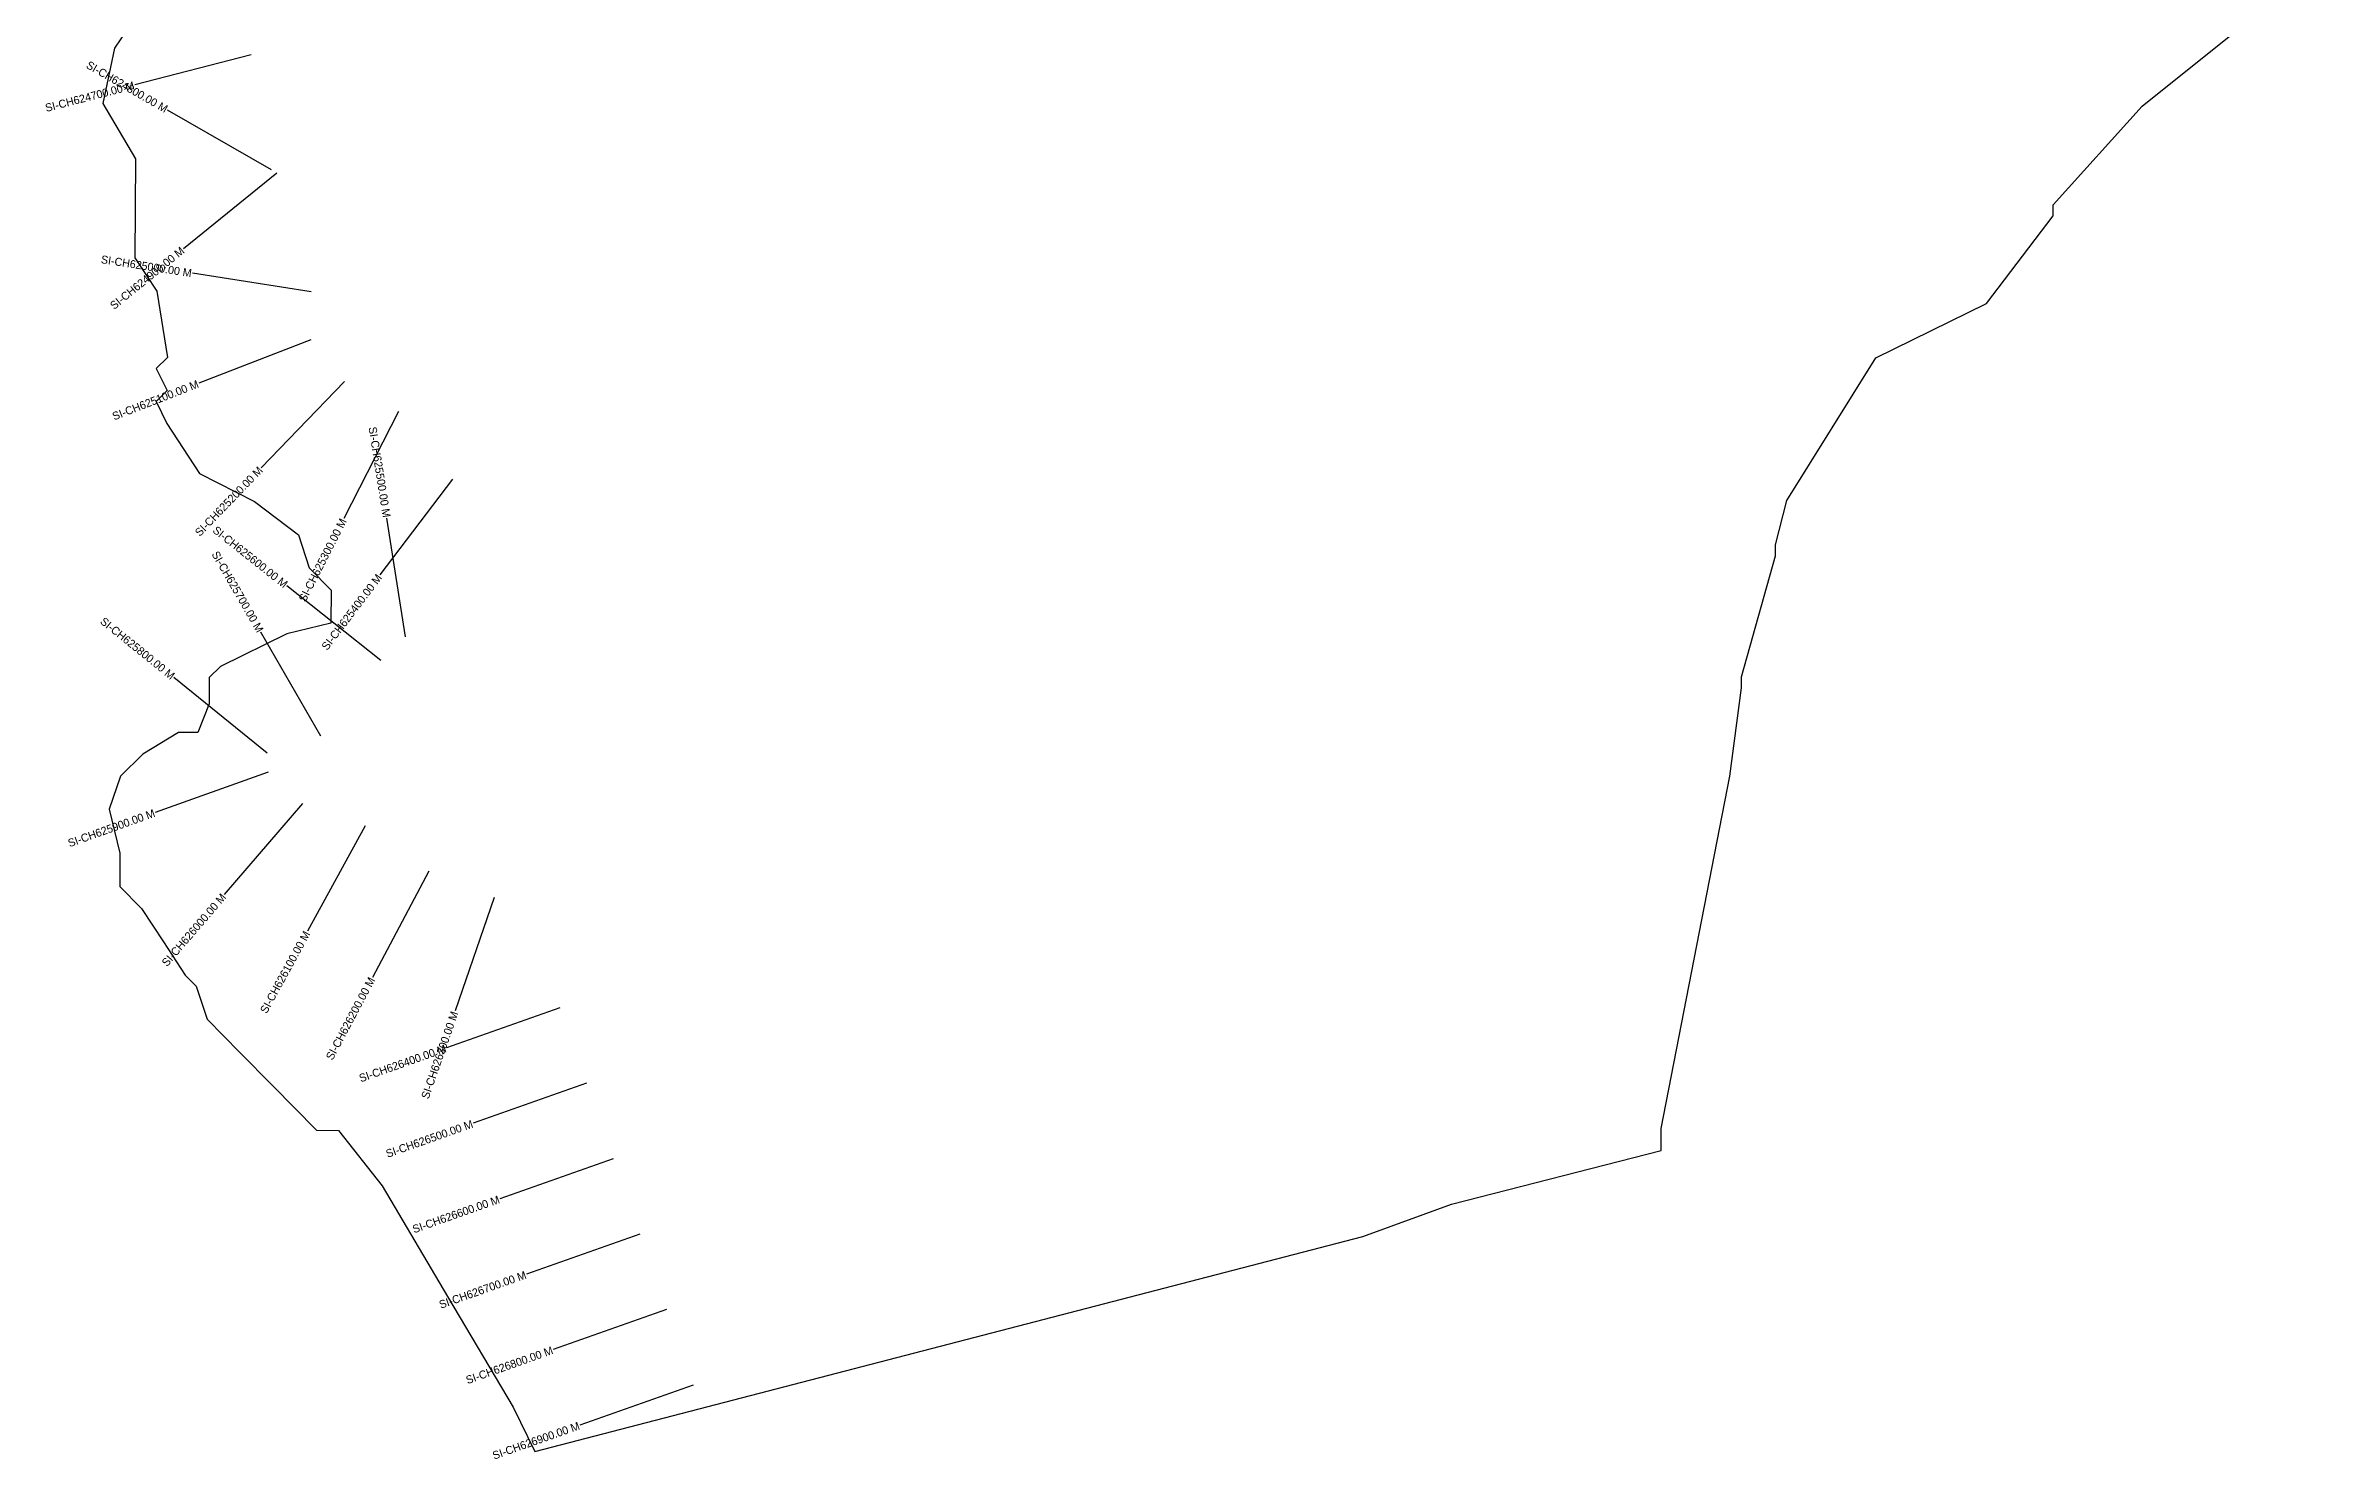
# Model space of a CAD drawing. Header units: metres. Extents: x 325273 to 328985, y 1812841 to 1816587.
# Drawn here: x 325273 to 328115, y 1812841 to 1814608 of the extents above; entities that cross this region are included whole.
import ezdxf
from ezdxf.enums import TextEntityAlignment as Align

# ---------------------------------------------------------------- set-up
doc = ezdxf.new("R2010")
doc.units = ezdxf.units.M
for name, color, linetype in [('CS', 134, 'Continuous'), ('CSMark', 6, 'Continuous'), ('VILLAGE BOUNDRY', 10, 'Continuous')]:
    doc.layers.add(name, color=color, linetype=linetype)

msp = doc.modelspace()

# ---------------------------------------------------------------- linework, layer by layer
at = {"layer": 'CS'}
for p, q in [((325529.6, 1814596.1), (325384.4, 1814558.4)), ((325555.2, 1814452.1), (325425.1, 1814526.9)), ((325561.7, 1814448), (325445.1, 1814353.6)), ((325604.6, 1814300), (325456.4, 1814323)), ((325604.3, 1814239.9), (325464.5, 1814185.6)), ((325646.5, 1814187.8), (325542.3, 1814079.9)), ((325713.8, 1814150.2), (325645.6, 1814016.6)), ((325781.4, 1814065.6), (325690.7, 1813946.1)), ((325722.8, 1813868.9), (325699.4, 1814017.1)), ((325691.8, 1813839), (325574.3, 1813932.3)), ((325617, 1813744.7), (325542, 1813874.6)), ((325549.8, 1813723.6), (325433.1, 1813817.8)), ((325551.1, 1813699.8), (325409.9, 1813649.3)), ((325594, 1813660.5), (325496.2, 1813546.8)), ((325672.2, 1813632.4), (325600.2, 1813500.8)), ((325751.7, 1813575.8), (325681.3, 1813443.3)), ((325833.6, 1813543), (325784.6, 1813401.3)), ((325915.5, 1813405.2), (325774.1, 1813355.2)), ((325948.8, 1813310.9), (325807.4, 1813260.9)), ((325982.2, 1813216.7), (325840.7, 1813166.7)), ((326015.5, 1813122.4), (325874.1, 1813072.4)), ((326048.8, 1813028.1), (325907.4, 1812978.1)), ((326082.2, 1812933.8), (325940.7, 1812883.8))]:
    msp.add_line(p, q, dxfattribs=at)
at = {"layer": 'VILLAGE BOUNDRY', "flags": 128}
msp.add_lwpolyline([(325414.4, 1814686.4), (325358.8, 1814604.1), (325344.5, 1814535.3), (325385.4, 1814466.1), (325384.5, 1814342.1), (325411.8, 1814300.6), (325425.1, 1814217.9), (325411.2, 1814204.2), (325424.8, 1814176.6), (325410.9, 1814162.8), (325424.5, 1814135.2), (325465.3, 1814073), (325534, 1814038), (325588.9, 1813996.3), (325602.4, 1813954.9), (325629.8, 1813927.2), (325629.5, 1813885.8), (325574.3, 1813872.4), (325491.3, 1813831.6), (325477.5, 1813818), (325477.2, 1813784.9), (325463.2, 1813749.2), (325438.8, 1813749.3), (325394.2, 1813722.1), (325366.4, 1813694.7), (325352.4, 1813653.5), (325365.8, 1813598.3), (325365.5, 1813556.9), (325392.9, 1813529.2), (325420.1, 1813487.7), (325447.4, 1813446.1), (325461.1, 1813432.3), (325474.6, 1813390.9), (325515.6, 1813349.3), (325556.7, 1813307.6), (325611.4, 1813252.2), (325639, 1813252), (325693.6, 1813182.7), (325775.4, 1813044.4), (325857.1, 1812906.1), (325884.3, 1812850.7), (326919.4, 1813119.4), (327029.9, 1813159.9), (327292.1, 1813227.1), (327292.3, 1813254.6), (327377.9, 1813694.6), (327392.5, 1813805), (327392.6, 1813818.8), (327434.9, 1813970.1), (327435, 1813983.9), (327449.2, 1814038.9), (327560.6, 1814217.3), (327698.9, 1814285.2), (327782.2, 1814394.9), (327782.3, 1814408.6), (327893.4, 1814531.9), (328115, 1814709.5)], dxfattribs=at)

# ---------------------------------------------------------------- texts
at = {"layer": 'CSMark'}
for s, rotation, p in [('SI-CH624800.00 M', 330.0753, (325424.3, 1814527.4)), ('SI-CH624700.00 M', 14.5676, (325383.4, 1814558.1)), ('SI-CH624900.00 M', 39.0179, (325444.3, 1814353)), ('SI-CH625000.00 M', 351.197, (325455.4, 1814323.1)), ('SI-CH625100.00 M', 21.2444, (325463.5, 1814185.2)), ('SI-CH625500.00 M', 278.9689, (325699.3, 1814018)), ('SI-CH625200.00 M', 45.9811, (325541.6, 1814079.2)), ('SI-CH625600.00 M', 321.5473, (325573.5, 1813932.9)), ('SI-CH625300.00 M', 62.956, (325645.2, 1814015.7)), ('SI-CH625700.00 M', 299.98, (325541.5, 1813875.5)), ('SI-CH625400.00 M', 52.8036, (325690.1, 1813945.3)), ('SI-CH625800.00 M', 321.1144, (325432.3, 1813818.4)), ('SI-CH625900.00 M', 19.6769, (325409, 1813649)), ('SI-CH626000.00 M', 49.3055, (325495.5, 1813546)), ('SI-CH626100.00 M', 61.3036, (325599.7, 1813500)), ('SI-CH626200.00 M', 62.0061, (325680.8, 1813442.4)), ('SI-CH626300.00 M', 70.9041, (325784.2, 1813400.3)), ('SI-CH626400.00 M', 19.4727, (325773.1, 1813354.9)), ('SI-CH626500.00 M', 19.4727, (325806.5, 1813260.6)), ('SI-CH626600.00 M', 19.4727, (325839.8, 1813166.3)), ('SI-CH626700.00 M', 19.4727, (325873.1, 1813072)), ('SI-CH626800.00 M', 19.4727, (325906.5, 1812977.8)), ('SI-CH626900.00 M', 19.4727, (325939.8, 1812883.5))]:
    msp.add_text(s, height=10, rotation=rotation, dxfattribs=at).set_placement(p, align=Align.MIDDLE_RIGHT)

doc.saveas('drawing.dxf')
